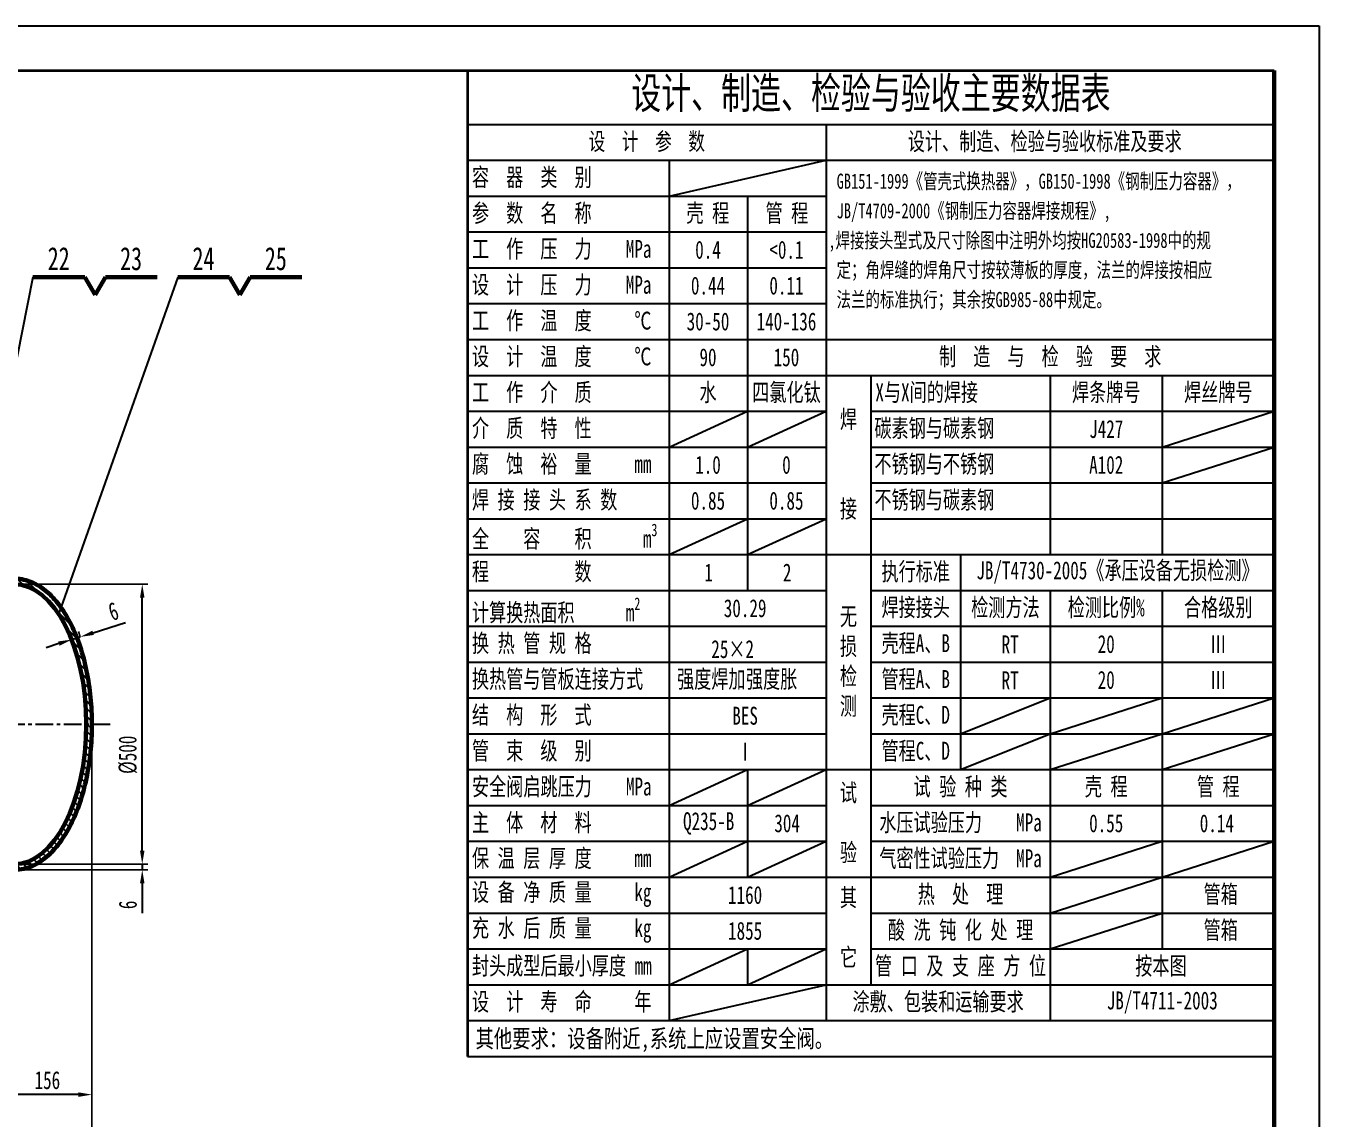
# Model space of a CAD drawing. Header units: millimetres. Extents: x 14092 to 63012, y 39469 to 71324.
# Drawn here: x 18512 to 20820, y 42269 to 44221 of the extents above; entities that cross this region are included whole.
import ezdxf

# ---------------------------------------------------------------- set-up
doc = ezdxf.new("R2010")
doc.units = ezdxf.units.MM
doc.linetypes.add('CENTER', pattern=[50.800000000000004, 31.75, -6.35, 6.35, -6.35])
doc.linetypes.add('PHANTOM2', pattern=[31.750000000000004, 15.875, -3.175, 3.175, -3.175, 3.175, -3.175])
doc.layers.get('0').update_dxf_attribs({"lineweight": 60})
doc.layers.get('DEFPOINTS').update_dxf_attribs({"color": 1, "linetype": 'PHANTOM2', "lineweight": 30})
doc.layers.add('CCX', color=1, linetype='Continuous', lineweight=30)
doc.layers.add('DD', color=1, linetype='CENTER', lineweight=30)
doc.styles.add('HZ', font='SIMFANG.TTF', dxfattribs={"width": 0.7})
doc.styles.add('HZ123', font='SIMFANG.TTF', dxfattribs={"width": 0.7, "height": 2.5})
doc.dimstyles.new('ISO-25$0', dxfattribs={"dimscale": 8, "dimtxt": 4, "dimasz": 3, "dimexe": 1.25, "dimexo": 0, "dimgap": 1.2, "dimtad": 1, "dimdec": 0, "dimtxsty": 'HZ', "dimcen": 0, "dimclrd": 256, "dimclrt": 256, "dimadec": 0, "dimazin": 0, "dimtm": 1e-09, "dimtfac": 8, "dimtdec": 0, "dimtmove": 0, "dimatfit": 2, "dimfxl": 1, "dimlwd": -1, "dimarcsym": 0})

# ---------------------------------------------------------------- blocks, each defined once
blk = doc.blocks.new('*D43')
at = {"layer": 'CCX', "color": 0, "lineweight": -2}
for p, q in [((18393.60924198379, 43224.19138368263), (18729.46958790199, 43224.19138368263)), ((18393.60924198376, 42724.19138368263), (18729.46958790199, 42724.19138368263))]:
    blk.add_line(p, q, dxfattribs=at)
at = {"layer": 'CCX'}
blk.add_line((18719.46958790199, 42748.19138368263), (18719.46958790199, 43200.19138368263), dxfattribs=at)
for points in [[(18715.46958790199, 43200.19138368263), (18723.46958790199, 43200.19138368263), (18719.46958790199, 43224.19138368263)], [(18715.46958790199, 42748.19138368263), (18723.46958790199, 42748.19138368263), (18719.46958790199, 42724.19138368263)]]:
    blk.add_solid(points, dxfattribs=at)
at = {"layer": 'DEFPOINTS', "color": 0}
for p in [(18393.60924198379, 43224.19138368263), (18719.46958790199, 43224.19138368263), (18393.60924198376, 42724.19138368263)]:
    blk.add_point(p, dxfattribs=at)
at = {"layer": 'CCX', "insert": (18693.86958790199, 42919.57961265368), "char_height": 32, "attachment_point": 5, "rotation": 90, "style": 'HZ'}
blk.add_mtext('{\\Ftxt|c134;%%C}500', dxfattribs=at)
blk = doc.blocks.new('*D44')
at = {"layer": 'CCX'}
for p, q in [((18631.7440734389, 43137.3506717116), (18689.67865662165, 43155.65279079769)), ((18570.68049878404, 43118.06007266422), (18547.79530756239, 43110.83040996473)), ((18593.56569000569, 43125.2897353637), (18608.85888221725, 43130.12100901211))]:
    blk.add_line(p, q, dxfattribs=at)
at = {"layer": 'CCX', "color": 0, "lineweight": -2}
for p, q in [((18593.56569000571, 43125.28973536366), (18590.55333054758, 43134.82523170606)), ((18608.85888221726, 43130.12100901207), (18605.84652275913, 43139.65650535447))]:
    blk.add_line(p, q, dxfattribs=at)
at = {"layer": 'CCX'}
for points in [[(18630.53912965565, 43141.16487024854), (18632.94901722215, 43133.53647317465), (18608.85888221725, 43130.12100901211)], [(18569.47555500079, 43121.87427120116), (18571.88544256729, 43114.24587412727), (18593.56569000569, 43125.2897353637)]]:
    blk.add_solid(points, dxfattribs=at)
at = {"layer": 'DEFPOINTS', "color": 0}
for p in [(18593.56569000571, 43125.28973536366), (18608.85888221726, 43130.12100901207), (18608.85888221725, 43130.12100901211)]:
    blk.add_point(p, dxfattribs=at)
at = {"layer": 'CCX', "insert": (18668.02148186622, 43175.65812643418), "char_height": 32, "attachment_point": 5, "rotation": 17.53185201839594, "style": 'HZ'}
blk.add_mtext('6', dxfattribs=at)
blk = doc.blocks.new('*D170')
at = {"layer": 'CCX'}
for p, q in [((18719.46958790201, 42748.19138368263), (18719.46958790201, 42772.19138368263)), ((18719.46958790201, 42724.19138368263), (18719.46958790201, 42714.19138368262)), ((18719.46958790201, 42690.19138368262), (18719.46958790201, 42636.94165395289))]:
    blk.add_line(p, q, dxfattribs=at)
at = {"layer": 'CCX', "color": 0, "lineweight": -2}
for p, q in [((18465.79303739691, 42724.19138368263), (18729.46958790201, 42724.19138368263)), ((18465.7930373969, 42714.19138368262), (18729.46958790201, 42714.19138368262))]:
    blk.add_line(p, q, dxfattribs=at)
at = {"layer": 'CCX'}
for points in [[(18715.46958790201, 42748.19138368263), (18723.46958790201, 42748.19138368263), (18719.46958790201, 42724.19138368263)], [(18715.46958790201, 42690.19138368262), (18723.46958790201, 42690.19138368262), (18719.46958790201, 42714.19138368262)]]:
    blk.add_solid(points, dxfattribs=at)
at = {"layer": 'DEFPOINTS', "color": 0}
for p in [(18465.79303739691, 42724.19138368263), (18465.7930373969, 42714.19138368262), (18719.46958790201, 42714.19138368262)]:
    blk.add_point(p, dxfattribs=at)
at = {"layer": 'CCX', "insert": (18693.869587902, 42651.56651881777), "char_height": 32, "attachment_point": 5, "rotation": 90, "style": 'HZ'}
blk.add_mtext('6', dxfattribs=at)
blk = doc.blocks.new('*D175')
at = {"layer": 'CCX', "color": 0, "lineweight": -2}
for p, q in [((18465.79303739691, 42974.19138368273), (18465.79303739691, 42302.84104732066)), ((18629.60954592166, 42974.19138368273), (18629.60954592166, 42302.84104732066))]:
    blk.add_line(p, q, dxfattribs=at)
at = {"layer": 'CCX'}
blk.add_line((18605.60954592166, 42312.84104732066), (18489.79303739691, 42312.84104732066), dxfattribs=at)
for points in [[(18489.79303739691, 42316.84104732066), (18489.79303739691, 42308.84104732066), (18465.79303739691, 42312.84104732066)], [(18605.60954592166, 42316.84104732066), (18605.60954592166, 42308.84104732066), (18629.60954592166, 42312.84104732066)]]:
    blk.add_solid(points, dxfattribs=at)
at = {"layer": 'DEFPOINTS', "color": 0}
for p in [(18465.79303739691, 42974.19138368273), (18629.60954592166, 42974.19138368273), (18465.79303739691, 42312.84104732066)]:
    blk.add_point(p, dxfattribs=at)
at = {"layer": 'CCX', "insert": (18550.10134687558, 42338.44104732066), "char_height": 32, "attachment_point": 5, "style": 'HZ'}
blk.add_mtext('156', dxfattribs=at)
blk = doc.blocks.new('*D176')
at = {"layer": 'CCX', "color": 0, "lineweight": -2}
for p, q in [((18629.60954592166, 42974.19138368273), (18629.60954592166, 42219.63617829786)), ((18285.60924198376, 42683.19138368266), (18285.60924198376, 42219.63617829786))]:
    blk.add_line(p, q, dxfattribs=at)
at = {"layer": 'CCX'}
blk.add_line((18605.60954592166, 42229.63617829786), (18309.60924198376, 42229.63617829786), dxfattribs=at)
for points in [[(18309.60924198376, 42233.63617829786), (18309.60924198376, 42225.63617829786), (18285.60924198376, 42229.63617829786)], [(18605.60954592166, 42233.63617829786), (18605.60954592166, 42225.63617829786), (18629.60954592166, 42229.63617829786)]]:
    blk.add_solid(points, dxfattribs=at)
at = {"layer": 'DEFPOINTS', "color": 0}
for p in [(18629.60954592166, 42974.19138368273), (18285.60924198376, 42683.19138368266), (18285.60924198376, 42229.63617829786)]:
    blk.add_point(p, dxfattribs=at)
at = {"layer": 'CCX', "insert": (18443.14381134608, 42255.23617829786), "char_height": 32, "attachment_point": 5, "style": 'HZ'}
blk.add_mtext('350', dxfattribs=at)
blk = doc.blocks.new('*D178')
at = {"layer": 'CCX', "color": 0, "lineweight": -2}
for p, q in [((14846.00935799656, 42974.16815478628), (14846.00935799656, 42128.67682037681)), ((18629.60954592166, 42974.16815469228), (18629.60954592166, 42128.67682037681))]:
    blk.add_line(p, q, dxfattribs=at)
at = {"layer": 'CCX'}
blk.add_line((14870.00935799656, 42138.67682037681), (18605.60954592166, 42138.67682037681), dxfattribs=at)
for points in [[(14870.00935799656, 42142.67682037681), (14870.00935799656, 42134.67682037681), (14846.00935799656, 42138.67682037681)], [(18605.60954592166, 42142.67682037681), (18605.60954592166, 42134.67682037681), (18629.60954592166, 42138.67682037681)]]:
    blk.add_solid(points, dxfattribs=at)
at = {"layer": 'DEFPOINTS', "color": 0}
for p in [(14846.00935799656, 42974.16815478628), (18629.60954592166, 42974.16815469228), (18629.60954592166, 42138.67682037681)]:
    blk.add_point(p, dxfattribs=at)
at = {"layer": 'CCX', "insert": (16605.00467447283, 42164.27682037681), "char_height": 32, "attachment_point": 5, "style": 'HZ'}
blk.add_mtext('3813', dxfattribs=at)

msp = doc.modelspace()

# ---------------------------------------------------------------- hatches: boundary and pattern name
at = {"layer": 'CCX'}
h = msp.add_hatch(dxfattribs=at)
h.set_pattern_fill('ANSI31', color=256, scale=3, angle=90, style=0)
h.set_pattern_definition([(135, (1517.389786506596, 0), (-6.735192090801865, -6.735192090801863), [])])
edge = h.paths.add_edge_path()
edge.add_spline(control_points=[(18574.41811239442, 43182.5798447232), (18568.29246237204, 43191.17626712556), (18561.74313131811, 43198.85701638302), (18547.4649591369, 43212.55995862708), (18539.68485880862, 43218.4519298107), (18527.24281499326, 43225.45098624945), (18522.83069184081, 43227.50555965085), (18513.85638737124, 43230.8205312883), (18509.29414927758, 43232.08047355148), (18500.08546395075, 43233.76611745923), (18495.43941572732, 43234.19138368261), (18490.79303739692, 43234.19138368261)], knot_values=[0, 0, 0, 0, 0.1668180941408758, 0.1668180941408758, 0.3439392843061104, 0.3439392843061104, 0.4379802670358316, 0.4379802670358316, 0.5320212497655529, 0.5320212497655529, 0.6260622324952742, 0.6260622324952742, 0.6260622324952742, 0.6260622324952742], degree=3, periodic=0)
edge.add_line((18490.79303739669, 43234.19138368262), (18465.79303739692, 43234.19138368262))
edge.add_line((18465.79303739692, 43234.19138368262), (18465.79303739692, 43224.19138368262))
edge.add_line((18465.79303739692, 43224.19138368262), (18490.79303739662, 43224.19138368261))
edge.add_ellipse((18490.79303739691, 42974.19138368261), major_axis=(1.406100151498541e-11, 250), ratio=0.5152664462402754, start_angle=270.00000000003, end_angle=360, ccw=False)
edge.add_line((18619.60964895698, 42974.19138368274), (18629.60954592166, 42974.19138368273))
edge.add_spline(control_points=[(18629.60954592166, 42974.19138368273), (18629.60921832359, 42988.1494500292), (18629.01833915647, 43002.1074421416), (18626.46288972999, 43032.05516215391), (18624.27797980704, 43047.97662938934), (18618.36617508013, 43078.76643014479), (18614.63961633715, 43093.63408063693), (18605.7567489073, 43121.79813585369), (18600.60102886346, 43135.09411172936), (18589.00190157396, 43159.65618972424), (18582.55923633888, 43170.92260568316), (18575.17316666063, 43181.51447938917), (18574.79644761469, 43182.0489085203), (18574.41811239442, 43182.5798447232)], knot_values=[0.626062232495274, 0.626062232495274, 0.626062232495274, 0.626062232495274, 0.790177046904835, 0.790177046904835, 0.9827560800014348, 0.9827560800014348, 1.175335113098035, 1.175335113098035, 1.367914146194634, 1.367914146194634, 1.560493179291234, 1.560493179291234, 1.570796275315593, 1.570796275315593, 1.570796275315593, 1.570796275315593], degree=3, periodic=0)
edge = h.paths.add_edge_path()
edge.add_spline(control_points=[(18590.76946256814, 42792.83435257767), (18593.87231524032, 42798.85639943767), (18596.81234241703, 42805.15422742059), (18599.57988656837, 42811.69877806466)], knot_values=[2.258019705757756, 2.258019705757756, 2.258019705757756, 2.258019705757756, 2.356194470030354, 2.356194470030354, 2.356194470030354, 2.356194470030354], degree=3, periodic=0)
edge.add_spline(control_points=[(18599.57988656837, 42811.69877806466), (18601.86389789392, 42817.099894352), (18604.03043197498, 42822.66905209341), (18606.50670356849, 42829.60104472167), (18606.93383309054, 42830.81896887299), (18607.35540580505, 42832.04351316734)], knot_values=[2.15984493070392, 2.15984493070392, 2.15984493070392, 2.15984493070392, 2.240867043169245, 2.240867043169245, 2.258019705757757, 2.258019705757757, 2.258019705757757, 2.258019705757757], degree=3, periodic=0)
edge.add_spline(control_points=[(18607.35540580505, 42832.04351316734), (18609.76831420101, 42839.05229980693), (18611.99918460516, 42846.27795873042), (18614.03993450912, 42853.6873193728)], knot_values=[2.061670162393869, 2.061670162393869, 2.061670162393869, 2.061670162393869, 2.159844930703919, 2.159844930703919, 2.159844930703919, 2.159844930703919], degree=3, periodic=0)
edge.add_spline(control_points=[(18614.03993450912, 42853.6873193728), (18615.64575647825, 42859.51758503819), (18617.13386009658, 42865.46159468891), (18618.87040214678, 42873.13951901247), (18619.23156777591, 42874.78300183881), (18619.58375159929, 42876.43328391078)], knot_values=[1.963495389850837, 1.963495389850837, 1.963495389850837, 1.963495389850837, 2.040746992048875, 2.040746992048875, 2.061670162393869, 2.061670162393869, 2.061670162393869, 2.061670162393869], degree=3, periodic=0)
edge.add_spline(control_points=[(18619.58375159929, 42876.43328391078), (18621.23625291012, 42884.17666423148), (18622.69100787086, 42892.06973895019), (18623.94257100238, 42900.07618480102)], knot_values=[1.865320618247959, 1.865320618247959, 1.865320618247959, 1.865320618247959, 1.963495389850837, 1.963495389850837, 1.963495389850837, 1.963495389850837], degree=3, periodic=0)
edge.add_spline(control_points=[(18623.94257100238, 42900.07618480102), (18624.87933126211, 42906.06878725618), (18625.70226128636, 42912.12490143185), (18626.64660693189, 42920.2807090337), (18626.87101988139, 42922.33756136621), (18627.08228126524, 42924.39924787378)], knot_values=[1.767145844927348, 1.767145844927348, 1.767145844927348, 1.767145844927348, 1.840626936076076, 1.840626936076076, 1.865320618247959, 1.865320618247959, 1.865320618247959, 1.865320618247959], degree=3, periodic=0)
edge.add_spline(control_points=[(18627.08228126524, 42924.39924787378), (18627.92219422958, 42932.59590546699), (18628.55423050713, 42940.86897314859), (18628.97616821411, 42949.18036755119)], knot_values=[1.668971046413993, 1.668971046413993, 1.668971046413993, 1.668971046413993, 1.767145844927349, 1.767145844927349, 1.767145844927349, 1.767145844927349], degree=3, periodic=0)
edge.add_spline(control_points=[(18628.97616821411, 42949.18036755119), (18629.27577168753, 42955.08200324474), (18629.46944488371, 42961.00296301162), (18629.59189474032, 42969.34958268378), (18629.60960274057, 42971.7704842998), (18629.60954592167, 42974.19138368273)], knot_values=[1.570796275315593, 1.570796275315593, 1.570796275315593, 1.570796275315593, 1.640506827726954, 1.640506827726954, 1.668971046413993, 1.668971046413993, 1.668971046413993, 1.668971046413993], degree=3, periodic=0)
edge.add_line((18629.60954592166, 42974.19138368274), (18619.60964895698, 42974.19138368274))
edge.add_ellipse((18490.79303739691, 42974.19138368261), major_axis=(1.406100151498541e-11, 250), ratio=0.5152664462402754, start_angle=180, end_angle=270.00000000003166, ccw=False)
edge.add_line((18490.79303739723, 42724.19138368261), (18465.79303739689, 42724.19138368261))
edge.add_line((18465.79303739689, 42724.19138368261), (18465.7930373969, 42714.19138368261))
edge.add_line((18465.7930373969, 42714.19138368261), (18490.79303739759, 42714.19138368261))
edge.add_spline(control_points=[(18490.7930373969, 42714.19138368261), (18493.21834457915, 42714.19138368261), (18495.64347568279, 42714.30743907751), (18498.06266519282, 42714.5381941274)], knot_values=[3.092505331244822, 3.092505331244822, 3.092505331244822, 3.092505331244822, 3.141592653589793, 3.141592653589793, 3.141592653589793, 3.141592653589793], degree=3, periodic=0)
edge.add_spline(control_points=[(18498.06266519282, 42714.5381941274), (18500.48186093626, 42714.76894977187), (18502.89511505548, 42715.11440566241), (18505.29666199094, 42715.57320604865)], knot_values=[3.043417882418914, 3.043417882418914, 3.043417882418914, 3.043417882418914, 3.092505331244821, 3.092505331244821, 3.092505331244821, 3.092505331244821], degree=3, periodic=0)
edge.add_spline(control_points=[(18505.29666199094, 42715.57320604865), (18506.29837666256, 42715.764577315), (18507.29805448747, 42715.97566855572), (18509.68882954969, 42716.52878727982), (18511.07749900656, 42716.88943744561), (18512.46050419734, 42717.28769780724)], knot_values=[2.994330481765238, 2.994330481765238, 2.994330481765238, 2.994330481765238, 3.01480545852101, 3.01480545852101, 3.043417882418914, 3.043417882418914, 3.043417882418914, 3.043417882418914], degree=3, periodic=0)
edge.add_spline(control_points=[(18512.46050419734, 42717.28769780724), (18517.20586269308, 42718.65420619286), (18521.88453527893, 42720.46350276902), (18526.46496356123, 42722.68997365206)], knot_values=[2.896155717323303, 2.896155717323303, 2.896155717323303, 2.896155717323303, 2.994330481765238, 2.994330481765238, 2.994330481765238, 2.994330481765238], degree=3, periodic=0)
edge.add_spline(control_points=[(18526.46496356123, 42722.68997365206), (18526.8063406886, 42722.85591146124), (18527.1471721033, 42723.02416652748), (18531.71278118976, 42725.31267888846), (18535.85256653142, 42727.7855147133), (18539.89350467837, 42730.59146183119)], knot_values=[2.797980946391304, 2.797980946391304, 2.797980946391304, 2.797980946391304, 2.805297864591922, 2.805297864591922, 2.896155717323304, 2.896155717323304, 2.896155717323304, 2.896155717323304], degree=3, periodic=0)
edge.add_spline(control_points=[(18539.89350467837, 42730.59146183119), (18541.81689854556, 42731.92702829669), (18543.71789816922, 42733.33806251258), (18547.97932801708, 42736.70728996923), (18550.32530548029, 42738.71028115909), (18552.63120525674, 42740.82688221351)], knot_values=[2.699806183581344, 2.699806183581344, 2.699806183581344, 2.699806183581344, 2.743052437390418, 2.743052437390418, 2.797980946391303, 2.797980946391303, 2.797980946391303, 2.797980946391303], degree=3, periodic=0)
edge.add_spline(control_points=[(18552.63120525674, 42740.82688221351), (18554.69189471693, 42742.71840305446), (18556.72057703548, 42744.70065585429), (18558.71596975988, 42746.77056609111)], knot_values=[2.65071879447735, 2.65071879447735, 2.65071879447735, 2.65071879447735, 2.699806183581344, 2.699806183581344, 2.699806183581344, 2.699806183581344], degree=3, periodic=0)
edge.add_spline(control_points=[(18558.71596975988, 42746.77056609111), (18560.7113622785, 42748.84047611445), (18562.67346520984, 42750.99804355668), (18564.60099610178, 42753.24019389685)], knot_values=[2.601631410435625, 2.601631410435625, 2.601631410435625, 2.601631410435625, 2.65071879447735, 2.65071879447735, 2.65071879447735, 2.65071879447735], degree=3, periodic=0)
edge.add_spline(control_points=[(18564.60099610178, 42753.24019389685), (18566.1511037501, 42755.04331643329), (18567.67885272546, 42756.90114101754), (18573.29214206244, 42764.02975358793), (18577.22947998801, 42769.64411801648), (18580.98257746195, 42775.62174664417)], knot_values=[2.454369245484998, 2.454369245484998, 2.454369245484998, 2.454369245484998, 2.493844996434994, 2.493844996434994, 2.601631410435625, 2.601631410435625, 2.601631410435625, 2.601631410435625], degree=3, periodic=0)
edge.add_spline(control_points=[(18580.98257746195, 42775.62174664417), (18583.93503642896, 42780.32418332902), (18586.77347749465, 42785.25142743942), (18589.92054042037, 42791.19775186943), (18590.34651416664, 42792.01349017707), (18590.76946256814, 42792.83435257767)], knot_values=[2.356194470030354, 2.356194470030354, 2.356194470030354, 2.356194470030354, 2.440987089126322, 2.440987089126322, 2.454369245484998, 2.454369245484998, 2.454369245484998, 2.454369245484998], degree=3, periodic=0)

# ---------------------------------------------------------------- linework, layer by layer
at = {"lineweight": 35}
for p, q in [((14291.90816645118, 44141.05315946385), (20739.90816645118, 44141.05315946385)), ((20739.90816645118, 44141.05315946385), (20739.90816645117, 39549.05315946386))]:
    msp.add_line(p, q, dxfattribs=at)
for p, q in [((20739.90816645118, 44141.05315946385), (20739.90816645117, 39549.05315946386)), ((18616.94924659839, 43772.32838216074), (18635.25819624252, 43740.61635114386)), ((18653.56714588668, 43772.32838216074), (18635.25819624254, 43740.61635114386)), ((18875.32790231783, 43772.32838216074), (18893.63685196196, 43740.61635114386)), ((18911.94580160612, 43772.32838216074), (18893.63685196198, 43740.61635114386))]:
    msp.add_line(p, q)
at = {"color": 0}
for p, q in [((18524.37781802695, 43772.32838216074), (18616.94924659839, 43772.32838216074)), ((18653.56714588668, 43772.32838216074), (18746.13857445811, 43772.32838216074)), ((18782.7564737464, 43772.32838216074), (18875.32790231783, 43772.32838216074)), ((18911.94580160612, 43772.32838216074), (19004.51723017755, 43772.32838216074))]:
    msp.add_line(p, q, dxfattribs=at)
at = {"extrusion": (0, 0, -1)}
msp.add_ellipse((18490.79303739691, 42974.19138368261), major_axis=(1.406100151498541e-11, 250), ratio=0.5152664462402754, start_param=0, end_param=3.141592653589793, dxfattribs=at)
msp.add_open_spline([(18490.79303739692, 43234.19138368261), (18495.43941572732, 43234.19138368261), (18500.08546395075, 43233.76611745923), (18509.29414927758, 43232.08047355148), (18513.85638737124, 43230.8205312883), (18522.83069184081, 43227.50555965085), (18527.24281499326, 43225.45098624945), (18539.68485880862, 43218.4519298107), (18547.4649591369, 43212.55995862708), (18562.17085035384, 43198.44652902028), (18569.10003408727, 43190.22355688492), (18582.55923633888, 43170.92260568316), (18589.00190157396, 43159.65618972424), (18600.60102886346, 43135.09411172936), (18605.7567489073, 43121.79813585369), (18614.63961633715, 43093.63408063693), (18618.36617508013, 43078.76643014479), (18624.27797980704, 43047.97662938934), (18626.46288972999, 43032.05516215391), (18629.22226437645, 42999.71760991553), (18629.79658923838, 42983.30229093169), (18629.31619545238, 42950.5569342967), (18628.26150039924, 42934.2276790648), (18624.55665514879, 42902.23091474412), (18621.90669768493, 42886.56415641944), (18615.09391716513, 42856.44221767451), (18610.93149942671, 42841.98767159703), (18601.21662126377, 42814.792163646), (18595.66482498404, 42802.05148452117), (18583.31830659331, 42778.72293797941), (18576.52423840426, 42768.13436342147), (18561.84291366116, 42749.48977380014), (18553.95426531426, 42741.43127311859), (18539.77407030084, 42730.21994169096), (18533.72394441909, 42726.32077481238), (18521.25094506211, 42720.06868168167), (18514.8267443868, 42717.71747162914), (18502.5165058308, 42714.86943144711), (18496.65528597906, 42714.19138368261), (18490.7930373969, 42714.19138368261)], degree=3, knots=[0, 0, 0, 0, 0.09404098272972125, 0.09404098272972125, 0.1880819654594425, 0.1880819654594425, 0.2821229481891637, 0.2821229481891637, 0.4592441383543984, 0.4592441383543984, 0.636365328519633, 0.636365328519633, 0.8289443616162326, 0.8289443616162326, 1.021523394712832, 1.021523394712832, 1.214102427809432, 1.214102427809432, 1.406681460906032, 1.406681460906032, 1.599260494002632, 1.599260494002632, 1.791839527099231, 1.791839527099231, 1.984418560195831, 1.984418560195831, 2.176997593292431, 2.176997593292431, 2.36957662638903, 2.36957662638903, 2.56215565948563, 2.56215565948563, 2.754734692582229, 2.754734692582229, 2.888838799122686, 2.888838799122686, 3.022942905663142, 3.022942905663142, 3.141592653589793, 3.141592653589793, 3.141592653589793, 3.141592653589793])
at = {"layer": 'CCX'}
for p, q in [((14091.90816645118, 44221.05315946385), (20819.90816645118, 44221.05315946385)), ((20819.90816645118, 44221.05315946385), (20819.90816645117, 39469.05315946386)), ((19299.90816645117, 44045.05315946385), (20739.90816645119, 44045.05315946387)), ((19939.90816645117, 44045.05315946385), (19939.90816645118, 42445.05315946387)), ((19299.90816645117, 43981.05315946385), (20739.90816645119, 43981.05315946387)), ((19659.90816645117, 43981.05315946385), (19659.90816645118, 42445.05315946385)), ((19659.90816645117, 43917.05315946385), (19939.90816645117, 43981.05315946386)), ((19299.90816645117, 43917.05315946385), (19939.90816645117, 43917.05315946385)), ((19799.90816645117, 43917.05315946385), (19799.90816645118, 43213.05315946385)), ((19299.90816645117, 43853.05315946385), (19939.90816645117, 43853.05315946385)), ((19299.90816645117, 43789.05315946385), (19939.90816645117, 43789.05315946385)), ((18524.37781802695, 43772.32838216074), (18444.60054509672, 43371.16638299972)), ((18782.7564737464, 43772.32838216074), (18571.34124799681, 43173.87008879246)), ((19299.90816645117, 43725.05315946385), (19939.90816645117, 43725.05315946385)), ((19299.90816645117, 43661.05315946385), (20739.90816645119, 43661.05315946387)), ((19299.90816645117, 43597.05315946385), (20739.90816645119, 43597.05315946387)), ((20019.90816645115, 43597.05315946387), (20019.90816645118, 42509.05315946387)), ((20339.90816645115, 43597.05315946385), (20339.90816645115, 43277.05315946387)), ((20539.90816645115, 43597.05315946387), (20539.90816645117, 43277.05315946387)), ((19299.90816645117, 43533.05315946385), (19939.90816645115, 43533.05315946385)), ((19659.90816645118, 43469.05315946385), (19799.90816645118, 43533.05315946385)), ((19799.90816645118, 43469.05315946385), (19939.90816645118, 43533.05315946385)), ((20019.90816645117, 43533.05315946385), (20739.90816645119, 43533.05315946387)), ((20539.90816645117, 43469.05315946387), (20739.90816645118, 43533.05315946387)), ((19299.90816645117, 43469.05315946385), (19939.90816645115, 43469.05315946385)), ((20019.90816645117, 43469.05315946385), (20739.90816645119, 43469.05315946387)), ((20539.90816645117, 43405.05315946387), (20739.90816645118, 43469.05315946387)), ((19299.90816645117, 43405.05315946385), (19939.90816645115, 43405.05315946385)), ((20019.90816645117, 43405.05315946387), (20739.90816645119, 43405.05315946387)), ((19299.90816645117, 43341.05315946385), (19939.90816645115, 43341.05315946385)), ((19659.90816645118, 43277.05315946385), (19799.90816645118, 43341.05315946385)), ((19799.90816645118, 43277.05315946385), (19939.90816645118, 43341.05315946385)), ((20019.90816645117, 43341.05315946387), (20739.90816645119, 43341.05315946387)), ((19299.90816645117, 43277.05315946385), (20739.90816645119, 43277.05315946387)), ((20179.90816645118, 43277.05315946385), (20179.90816645118, 42893.05315946385)), ((19299.90816645117, 43213.05315946385), (19939.90816645117, 43213.05315946385)), ((20019.90816645115, 43213.05315946385), (20739.90816645118, 43213.05315946385)), ((20339.90816645115, 43213.05315946385), (20339.90816645118, 42445.05315946387)), ((20539.90816645114, 43213.05315946385), (20539.9081664512, 42637.05315946385)), ((19299.90816645117, 43149.05315946385), (19939.90816645117, 43149.05315946385)), ((20019.90816645117, 43149.05315946387), (20739.90816645118, 43149.05315946385)), ((19299.90816645117, 43085.05315946385), (19939.90816645117, 43085.05315946385)), ((20019.90816645117, 43085.05315946387), (20739.90816645118, 43085.05315946385)), ((19299.90816645117, 43021.05315946385), (19939.90816645117, 43021.05315946385)), ((20019.90816645117, 43021.05315946385), (20739.90816645118, 43021.05315946385)), ((20179.90816645118, 42957.05315946385), (20339.90816645117, 43021.05315946385)), ((20339.90816645117, 42957.05315946385), (20539.90816645117, 43021.05315946385)), ((20539.90816645117, 42957.05315946385), (20739.90816645118, 43021.05315946385)), ((19299.90816645117, 42957.05315946385), (19939.90816645118, 42957.05315946387)), ((20019.90816645115, 42957.05315946385), (20739.90816645118, 42957.05315946385)), ((20179.90816645118, 42893.05315946385), (20339.90816645117, 42957.05315946385)), ((20339.90816645117, 42893.05315946385), (20539.90816645117, 42957.05315946385)), ((20539.90816645117, 42893.05315946385), (20739.90816645118, 42957.05315946385)), ((19299.90816645117, 42893.05315946385), (19939.90816645117, 42893.05315946385)), ((19659.90816645118, 42829.05315946385), (19799.90816645118, 42893.05315946385)), ((19799.90816645118, 42893.05315946385), (19799.90816645118, 42701.05315946385)), ((19799.90816645118, 42829.05315946385), (19939.90816645119, 42893.05315946385)), ((19939.90816645119, 42893.05315946385), (20739.90816645118, 42893.05315946385)), ((19299.90816645117, 42829.05315946385), (19939.90816645118, 42829.05315946385)), ((20019.90816645115, 42829.05315946385), (20739.90816645118, 42829.05315946385)), ((19299.90816645117, 42765.05315946385), (19939.90816645117, 42765.05315946385)), ((19659.90816645118, 42701.05315946385), (19799.90816645118, 42765.05315946385)), ((19799.90816645118, 42701.05315946385), (19939.90816645118, 42765.05315946385)), ((20019.90816645117, 42765.05315946385), (20739.90816645118, 42765.05315946385)), ((20339.90816645121, 42701.05315946387), (20539.9081664512, 42765.05315946386)), ((20539.9081664512, 42701.05315946386), (20739.90816645119, 42765.05315946385)), ((19299.90816645117, 42701.05315946385), (19939.90816645117, 42701.05315946385)), ((19939.90816645119, 42701.05315946387), (20739.90816645118, 42701.05315946385)), ((20339.90816645125, 42637.05315946387), (20539.90816645124, 42701.05315946387)), ((19299.90816645117, 42637.05315946385), (19939.90816645118, 42637.05315946385)), ((20019.90816645118, 42637.05315946385), (20739.90816645118, 42637.05315946385)), ((20339.90816645117, 42573.05315946385), (20539.90816645121, 42637.05315946385)), ((20539.90816645121, 42637.05315946385), (20539.90816645123, 42573.05315946385)), ((19299.90816645117, 42573.05315946385), (19939.90816645118, 42573.05315946385)), ((19659.90816645118, 42509.05315946386), (19799.90816645118, 42573.05315946385)), ((19799.90816645118, 42573.05315946387), (19799.90816645118, 42509.05315946387)), ((19799.90816645118, 42509.05315946387), (19939.90816645118, 42573.05315946386)), ((20019.90816645118, 42573.05315946385), (20739.90816645118, 42573.05315946385)), ((19299.90816645117, 42509.05315946385), (20739.90816645118, 42509.05315946387)), ((19659.90816645118, 42445.05315946386), (19939.90816645118, 42509.05315946386)), ((19299.90816645117, 42445.05315946385), (20739.90816645118, 42445.05315946387)), ((19299.90816645117, 42381.05315946385), (20739.90816645118, 42381.05315946387))]:
    msp.add_line(p, q, dxfattribs=at)
at = {"layer": 'CCX', "lineweight": 35}
for p, q in [((19299.90816645117, 44141.05315946385), (20739.90816645118, 44141.05315946385)), ((19299.90816645117, 44141.05315946385), (19299.90816645119, 42381.05315946385)), ((20739.90816645119, 44141.05315946385), (20739.90816645118, 42442.58940190153))]:
    msp.add_line(p, q, dxfattribs=at)
at = {"layer": 'DD'}
msp.add_line((16598.35991996563, 42974.19138368273), (18668.19990611846, 42974.19138368273), dxfattribs=at)

# ---------------------------------------------------------------- texts
at = {"style": 'HZ123', "width": 0.7}
for s, p in [('22', (18550.71891069103, 43784.88408707568)), ('23', (18679.90823855076, 43784.88408707568)), ('24', (18809.09756641048, 43784.88408707568)), ('25', (18938.2868942702, 43784.88408707568))]:
    msp.add_text(s, height=41.1428571428568, dxfattribs=at).set_placement(p)
at = {"layer": 'CCX'}
for s, height, style, width, p in [(' GB151-1999《管壳式换热器》，GB150-1998《钢制压力容器》，', 27.00000000000001, 'HZ123', 0.7, (19945.8669614042, 43930.22479372076)), (' JB/T4709-2000《钢制压力容器焊接规程》, ', 27.00000000000001, 'HZ123', 0.7, (19945.8669614042, 43877.40857750455)), (',焊接接头型式及尺寸除图中注明外均按HG20583-1998中的规', 27.00000000000001, 'HZ123', 0.7, (19944.02804248528, 43824.59236128833)), (' 定；角焊缝的焊角尺寸按较薄板的厚度，法兰的焊接按相应', 27.00000000000001, 'HZ123', 0.7, (19945.8669614042, 43771.77614507211)), (' 法兰的标准执行；其余按GB985-88中规定。', 27.00000000000001, 'HZ123', 0.7, (19945.8669614042, 43718.95992885589)), ('25×2 ', 31.99999999999994, 'HZ123', 0.7, (19735.04104203382, 43092.31141702179)), ('其他要求：设备附近,系统上应设置安全阀。', 32.00000000000001, 'HZ', 0.75, (19314.24092259091, 42396.94864537987))]:
    msp.add_text(s, height=height, dxfattribs=dict(at, style=style, width=width)).set_placement(p)
for s, insert, char_height, width, attachment_point, style in [('设计、制造、检验与验收主要数据表', (20019.90816645118, 44097.98288919358), 55.99999999999989, 1440.000000000026, 5, 'HZ123'), ('{\\H0.9722x;设  计  参  数}', (19619.90816645117, 44013.05315946385), 31.99999999999994, 639.9999999999987, 5, 'HZ123'), ('设计、制造、检验与验收标准及要求', (20330.15422818615, 44013.05315946385), 31.99999999999994, 800.0000000000277, 5, 'HZ123'), ('容  器  类  别  ', (19307.90816645117, 43949.05315946385), 31.99999999999994, 359.9999999999994, 4, 'HZ123'), ('参  数  名  称  ', (19307.90816645117, 43885.05315946385), 31.99999999999994, 359.9999999999994, 4, 'HZ123'), ('壳 程', (19728.83800027468, 43885.05315946385), 31.99999999999994, 139.9999999999997, 5, 'HZ123'), ('管 程', (19869.98719140735, 43885.05315946385), 31.99999999999994, 139.9999999999997, 5, 'HZ123'), ('工  作  压  力    MPa  ', (19307.90816645117, 43821.05315946385), 31.99999999999994, 359.9999999999994, 4, 'HZ123'), ('0.4', (19729.19622356287, 43821.05315946385), 31.99999999999994, 139.9999999999997, 5, 'HZ123'), ('<0.1', (19869.19622356287, 43821.05315946385), 31.99999999999994, 139.9999999999997, 5, 'HZ123'), ('设  计  压  力    MPa  ', (19307.90816645117, 43757.05315946385), 31.99999999999994, 359.9999999999994, 4, 'HZ123'), ('0.44', (19729.19622356287, 43757.05315946385), 31.99999999999994, 139.9999999999997, 5, 'HZ123'), ('0.11', (19869.19622356287, 43757.05315946385), 31.99999999999994, 139.9999999999997, 5, 'HZ123'), ('工  作  温  度     ℃ ', (19307.90816645117, 43693.05315946385), 31.99999999999994, 359.9999999999994, 4, 'HZ123'), ('30-50', (19729.19622356287, 43693.05315946385), 31.99999999999994, 139.9999999999997, 5, 'HZ123'), ('140-136', (19869.19622356287, 43693.05315946385), 31.99999999999994, 139.9999999999997, 5, 'HZ123'), ('设  计  温  度     ℃ ', (19307.90816645117, 43629.05315946385), 31.99999999999994, 359.9999999999994, 4, 'HZ123'), ('制  造  与  检  验  要  求', (20339.90816645119, 43629.05315946386), 31.99999999999994, 800.0000000000277, 5, 'HZ123'), ('90', (19729.19622356287, 43629.05315946385), 31.99999999999994, 139.9999999999997, 5, 'HZ123'), ('150', (19869.19622356287, 43629.05315946385), 31.99999999999994, 139.9999999999997, 5, 'HZ123'), ('工  作  介  质      ', (19307.90816645118, 43565.05315946385), 31.99999999999994, 359.9999999999994, 4, 'HZ123'), ('水', (19729.19622356287, 43565.05315946385), 31.99999999999994, 139.9999999999997, 5, 'HZ123'), ('四氯化钛', (19869.19622356287, 43565.05315946385), 31.99999999999994, 139.9999999999997, 5, 'HZ123'), ('X与X间的焊接', (20027.94436455476, 43565.05315946386), 31.99999999999994, 319.9999999999994, 4, 'HZ123'), ('焊条牌号', (20439.90816645117, 43565.05315946385), 31.99999999999994, 200.0000000000433, 5, 'HZ123'), ('焊丝牌号', (20639.90816645117, 43565.05315946386), 31.99999999999994, 200.0000000000433, 5, 'HZ123'), ('焊\\P\\P\\P接', (19979.90816645117, 43437.05315946386), 31.99999999999994, 79.99999999999984, 5, 'HZ123'), ('介  质  特  性', (19307.90816645118, 43501.05315946385), 31.99999999999994, 359.9999999999994, 4, 'HZ123'), ('碳素钢与碳素钢', (20026.19962648479, 43501.05315946385), 31.99999999999994, 319.9999999999994, 4, 'HZ123'), ('J427', (20439.90816645116, 43501.05315946387), 31.99999999999994, 199.9999999999997, 5, 'HZ123'), ('腐  蚀  裕  量     mm ', (19307.90816645118, 43437.05315946385), 31.99999999999994, 359.9999999999994, 4, 'HZ123'), ('1.0', (19729.19622356287, 43437.05315946385), 31.99999999999994, 139.9999999999997, 5, 'HZ123'), ('0', (19869.19622356288, 43437.05315946385), 31.99999999999994, 139.9999999999997, 5, 'HZ123'), ('不锈钢与不锈钢', (20026.19962648479, 43437.05315946386), 31.99999999999994, 319.9999999999994, 4, 'HZ123'), ('A102', (20439.90816645116, 43437.05315946388), 31.99999999999994, 199.9999999999997, 5, 'HZ123'), ('焊 接 接 头 系 数', (19307.90816645118, 43373.05315946385), 31.99999999999994, 359.9999999999994, 4, 'HZ123'), ('不锈钢与碳素钢', (20026.19962648479, 43373.05315946386), 31.99999999999994, 319.9999999999994, 4, 'HZ123'), ('0.85', (19729.19622356287, 43373.05315946385), 31.99999999999994, 139.9999999999997, 5, 'HZ123'), ('0.85', (19869.19622356288, 43373.05315946385), 31.99999999999994, 139.9999999999997, 5, 'HZ123'), ('\\A1;全    容    积      m{\\H0.7x;\\S3^ ;}', (19307.90816645118, 43309.05315946385), 31.99999999999994, 359.9999999999994, 4, 'HZ123'), ('程          数', (19307.90816645118, 43245.05315946385), 31.99999999999994, 359.9999999999994, 4, 'HZ123'), ('1', (19730.36383745904, 43245.05315946385), 31.99999999999994, 139.9999999999997, 5, 'HZ123'), ('2', (19870.36383745904, 43245.05315946385), 31.99999999999994, 139.9999999999997, 5, 'HZ123'), ('执行标准', (20099.90816645118, 43245.05315946386), 31.99999999999994, 160.0000000000142, 5, 'HZ123'), ('JB/T4730-2005《承压设备无损检测》', (20459.90816645119, 43245.05315946385), 31.99999999999994, 559.999999999999, 5, 'HZ123'), ('\\A1;计算换热面积      m{\\H0.7x;\\S2^ ;}', (19307.73497147116, 43177.28179337619), 31.99999999999994, 359.9999999999994, 4, 'HZ123'), ('30.29', (19795.44519884553, 43181.05315946385), 31.99999999999994, 139.9999999999997, 5, 'HZ123'), ('焊接接头', (20099.90816645118, 43181.05315946386), 31.99999999999994, 160.0000000000142, 5, 'HZ123'), ('检测方法', (20259.90816645119, 43181.05315946386), 31.99999999999994, 160.0000000000142, 5, 'HZ123'), ('检测比例%', (20439.90816645116, 43181.05315946385), 31.99999999999994, 199.9999999999851, 5, 'HZ123'), ('合格级别', (20639.90816645115, 43181.05315946385), 31.99999999999994, 200.0000000000433, 5, 'HZ123'), ('无\\P损\\P检\\P测', (19979.90816645119, 43085.05315946385), 31.99999999999994, 79.99999999999984, 5, 'HZ123'), ('换 热 管 规 格      ', (19307.90816645119, 43117.05315946385), 31.99999999999994, 359.9999999999994, 4, 'HZ123'), ('壳程A、B', (20099.90816645118, 43117.05315946386), 31.99999999999994, 160.0000000000142, 5, 'HZ123'), ('RT', (20268.43392152727, 43116.64947746031), 31.99999999999994, 160.0000000000142, 5, 'HZ123'), ('20', (20439.90816645116, 43117.05315946386), 31.99999999999994, 199.9999999999851, 5, 'HZ123'), ('Ⅲ', (20639.90816645115, 43117.05315946385), 31.99999999999994, 199.9999999999851, 5, 'HZ123'), ('换热管与管板连接方式       ', (19307.90816645119, 43053.05315946385), 31.99999999999994, 359.9999999999994, 4, 'HZ123'), ('强度焊加 ', (19735.09258473846, 43053.05315946385), 31.99999999999994, 139.9999999999997, 5, 'HZ123'), ('强度胀', (19842.80450785971, 43053.05315946385), 31.99999999999994, 139.9999999999997, 5, 'HZ123'), ('管程A、B', (20099.90816645118, 43053.05315946386), 31.99999999999994, 160.0000000000142, 5, 'HZ123'), ('RT', (20268.43392152727, 43052.64947746031), 31.99999999999994, 160.0000000000142, 5, 'HZ123'), ('20', (20439.90816645116, 43053.05315946385), 31.99999999999994, 199.9999999999851, 5, 'HZ123'), ('Ⅲ', (20639.90816645115, 43053.05315946385), 31.99999999999994, 199.9999999999851, 5, 'HZ123'), ('结  构  形  式     ', (19307.90816645115, 42989.05315946385), 31.99999999999994, 359.9999999999994, 4, 'HZ123'), ('BES', (19795.44519884553, 42989.05315946385), 31.99999999999994, 139.9999999999997, 5, 'HZ'), ('壳程C、D', (20099.90816645118, 42989.05315946385), 31.99999999999994, 160.0000000000142, 5, 'HZ123'), ('管  束  级  别     ', (19307.90816645117, 42925.05315946385), 31.99999999999994, 359.9999999999994, 4, 'HZ123'), ('Ⅰ', (19795.44519884553, 42925.05315946385), 31.99999999999994, 139.9999999999997, 5, 'HZ'), ('管程C、D', (20099.90816645118, 42925.05315946385), 31.99999999999994, 160.0000000000142, 5, 'HZ123'), ('安全阀启跳压力    MPa  ', (19307.90816645118, 42861.05315946385), 31.99999999999994, 359.9999999999994, 4, 'HZ123'), ('试\\P\\P验', (19979.90816645121, 42797.05315946385), 31.99999999999994, 79.99999999998528, 5, 'HZ123'), ('试 验 种 类   ', (20179.90816645115, 42861.05315946386), 31.99999999999994, 319.9999999999994, 5, 'HZ123'), ('壳 程', (20439.90816645117, 42861.05315946383), 31.99999999999994, 200.0000000000433, 5, 'HZ123'), ('管 程', (20639.90816645119, 42861.05315946383), 31.99999999999994, 200.0000000000433, 5, 'HZ123'), ('主  体  材  料', (19307.90816645121, 42797.05315946385), 31.99999999999994, 359.9999999999994, 4, 'HZ123'), ('Q235-B', (19730.36383745906, 42797.05315946385), 31.99999999999994, 139.9999999999997, 5, 'HZ123'), ('水压试验压力    MPa', (20179.90816645117, 42797.05315946385), 31.99999999999994, 319.9999999999994, 5, 'HZ123'), ('304', (19870.36383745906, 42797.05315946385), 31.99999999999994, 139.9999999999997, 5, 'HZ123'), ('0.55', (20439.90816645117, 42797.05315946383), 31.99999999999994, 200.0000000000433, 5, 'HZ123'), ('0.14', (20637.2830871953, 42797.05315946383), 31.99999999999994, 200.0000000000433, 5, 'HZ123'), ('保 温 层 厚 度     mm ', (19307.90816645121, 42733.05315946383), 31.99999999999994, 359.9999999999994, 4, 'HZ123'), ('气密性试验压力  MPa', (20179.90816645117, 42733.05315946385), 31.99999999999994, 319.9999999999994, 5, 'HZ123'), ('设 备 净 质 量     kg', (19307.90816645119, 42669.05315946383), 31.99999999999994, 359.9999999999994, 4, 'HZ123'), ('1160', (19795.44519884554, 42669.05315946385), 31.99999999999994, 139.9999999999997, 5, 'HZ'), ('\\P其\\P\\P它', (19979.90816645118, 42637.05315946386), 31.99999999999994, 79.99999999998528, 5, 'HZ123'), ('热  处  理', (20179.90816645117, 42669.05315946385), 31.99999999999994, 319.9999999999994, 5, 'HZ123'), (' 管箱', (20636.56598177509, 42669.05315946383), 31.99999999999994, 200.0000000000433, 5, 'HZ123'), ('充 水 后 质 量     kg', (19307.90816645118, 42605.05315946383), 31.99999999999994, 359.9999999999994, 4, 'HZ123'), ('1855', (19795.44519884554, 42605.05315946385), 31.99999999999994, 139.9999999999997, 5, 'HZ'), ('酸 洗 钝 化 处 理', (20179.90816645117, 42605.05315946385), 31.99999999999994, 319.9999999999994, 5, 'HZ123'), (' 管箱', (20636.56598177509, 42605.05315946383), 31.99999999999994, 200.0000000000433, 5, 'HZ123'), ('封头成型后最小厚度 mm', (19307.90816645118, 42541.05315946383), 31.99999999999994, 359.9999999999994, 4, 'HZ123'), ('管 口 及 支 座 方 位', (20179.90816645118, 42541.05315946385), 31.99999999999994, 319.9999999999994, 5, 'HZ123'), ('按本图', (20537.56205594957, 42541.05315946385), 31.99999999999994, 200.0000000000433, 5, 'HZ123'), ('设  计  寿  命     年', (19307.90816645119, 42477.05315946383), 31.99999999999994, 359.9999999999994, 4, 'HZ123'), ('涂敷、包装和运输要求', (20139.90816645118, 42477.05315946386), 31.99999999999994, 399.9999999999993, 5, 'HZ123'), ('JB/T4711-2003', (20539.90816645118, 42477.05315946386), 31.99999999999994, 400.0000000000139, 5, 'HZ123')]:
    msp.add_mtext(s, dxfattribs=dict(at, insert=insert, char_height=char_height, width=width, attachment_point=attachment_point, style=style))

# ---------------------------------------------------------------- dimensions: what is measured, and where the dimension line sits
for base, p1, p2, angle, text, picture, middle, dimtype in [((18719.46958790199, 43224.19138368263), (18393.60924198376, 42724.19138368263), (18393.60924198379, 43224.19138368263), 90, '{\\Ftxt|c134;%%C}500', '*D43', (18719.46958790199, 42919.57961265368), 160), ((18608.85888221725, 43130.12100901211), (18593.56569000571, 43125.28973536366), (18608.85888221726, 43130.12100901207), 17.531852018420732, '6', '*D44', (18675.73312207901, 43151.24725579775), 161), ((18719.46958790201, 42714.19138368262), (18465.79303739691, 42724.19138368263), (18465.7930373969, 42714.19138368262), 90, '6', '*D170', (18719.469587902, 42651.56651881777), 160)]:
    dim = msp.add_linear_dim(base=base, p1=p1, p2=p2, angle=angle, text=text, dimstyle='ISO-25$0', dxfattribs=at)
    dim.commit()
    dim.dimension.update_dxf_attribs({"geometry": picture, "text_midpoint": middle, "dimtype": dimtype})
for base, p1, p2, text, picture, middle in [((18629.60954592166, 42138.67682037681), (14846.00935799656, 42974.16815478628), (18629.60954592166, 42974.16815469228), '3813', '*D178', (16605.00467447283, 42138.67682037681)), ((18285.60924198376, 42229.63617829786), (18629.60954592166, 42974.19138368273), (18285.60924198376, 42683.19138368266), '350', '*D176', (18443.14381134608, 42229.63617829786)), ((18465.79303739691, 42312.84104732066), (18629.60954592166, 42974.19138368273), (18465.79303739691, 42974.19138368273), '156', '*D175', (18550.10134687558, 42312.84104732066))]:
    dim = msp.add_linear_dim(base=base, p1=p1, p2=p2, text=text, dimstyle='ISO-25$0', dxfattribs=at)
    dim.commit()
    dim.dimension.update_dxf_attribs({"geometry": picture, "text_midpoint": middle, "dimtype": 160})

doc.saveas('drawing.dxf')
